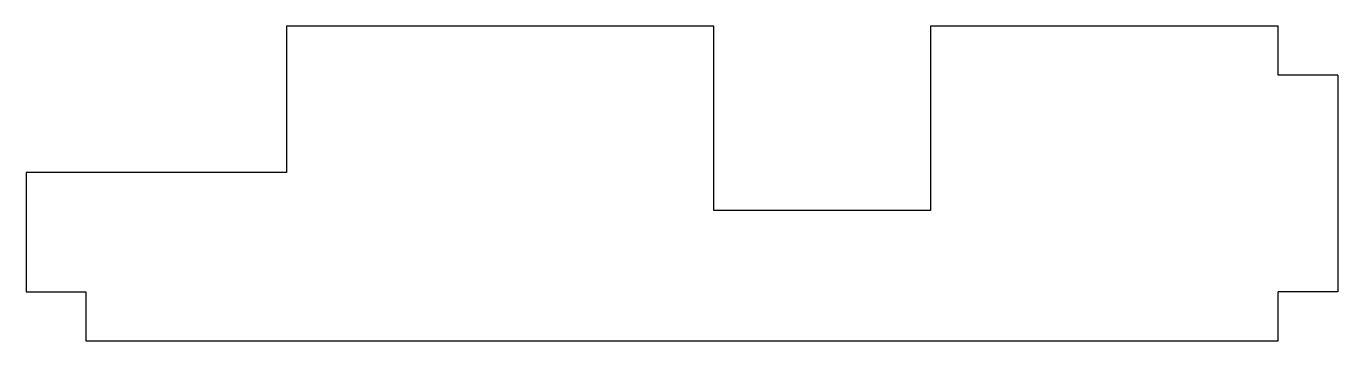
# Model space of a CAD drawing. Header units: millimetres. Extents: x -60 to 60, y -14 to 14.
import ezdxf

# ---------------------------------------------------------------- set-up
doc = ezdxf.new("R2010")
doc.units = ezdxf.units.MM

msp = doc.modelspace()

# ---------------------------------------------------------------- linework, layer by layer
at = {"color": 7, "linetype": 'Continuous', "lineweight": 25}
for p, q in [((-36.5, 14.5), (-36.5, 1)), ((2.94, 14.5), (-36.5, 14.5)), ((2.94, -2.5), (2.94, 14.5)), ((22.94, 14.5), (22.94, -2.5)), ((55, 14.5), (22.94, 14.5)), ((55, 10), (55, 14.5)), ((60.5, 10), (55, 10)), ((60.5, 10), (60.5, -10)), ((-60.5, 1), (-60.5, -10)), ((-36.5, 1), (-60.5, 1)), ((22.94, -2.5), (2.94, -2.5)), ((-60.5, -10), (-55, -10)), ((-55, -10), (-55, -14.5)), ((60.5, -10), (55, -10)), ((55, -14.5), (55, -10)), ((-55, -14.5), (55, -14.5))]:
    msp.add_line(p, q, dxfattribs=at)

doc.saveas('drawing.dxf')
